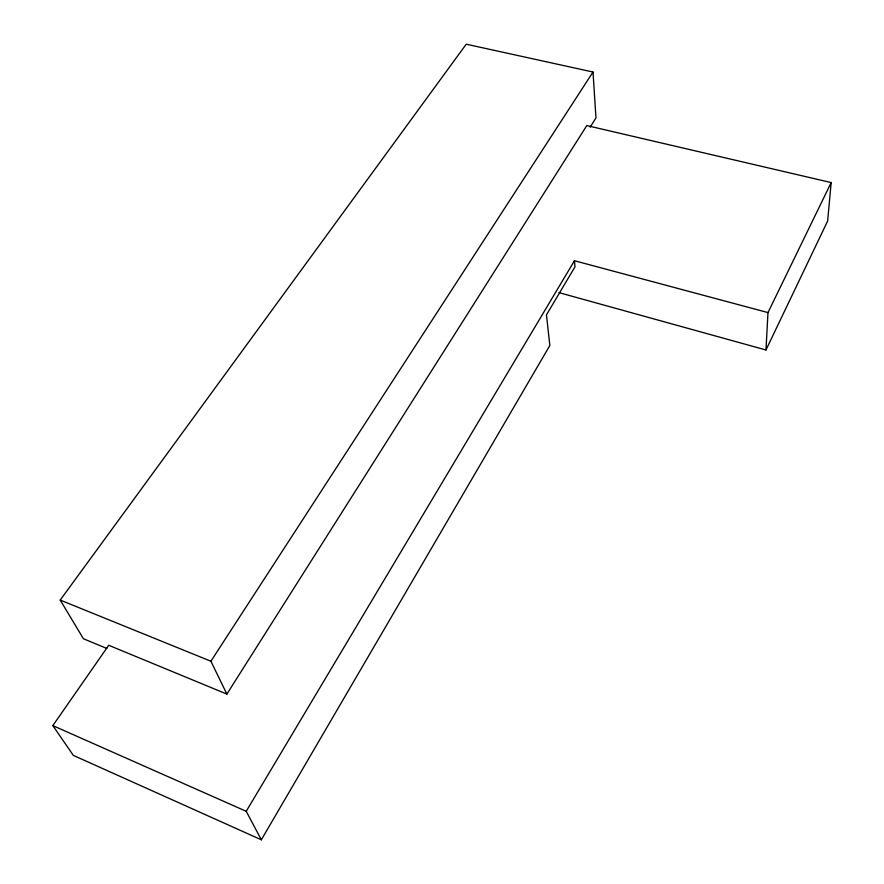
<?xml version="1.0" encoding="UTF-8"?>
<svg xmlns="http://www.w3.org/2000/svg" width="884" height="884" viewBox="0 0 884 884"><rect width="100%" height="100%" fill="white"/><g stroke="black" fill="none" stroke-linecap="round" stroke-linejoin="round"><path stroke-width="1.33" d="M558.931 292.615L765.975 349.987L767.986 312.593L831.17 182.568L586.799 125.572L226.879 694.095L108.732 645.287L52.83 725.62L73.339 755.389L261.332 839.8L549.848 345.467L546.456 314.881L574.987 266.846L574.456 260.736L767.986 312.593M831.17 182.568L827.645 221.022L765.975 349.987M261.332 839.8L246.227 811.302L574.456 260.736M590.147 127.163L595.971 117.926L593.009 72.024L466.233 44.2L60.211 600.07L83.427 638.745L106.809 648.436M226.879 694.095L210.911 661.232L593.009 72.024M60.211 600.07L210.911 661.232M52.83 725.62L246.227 811.302"/></g></svg>
